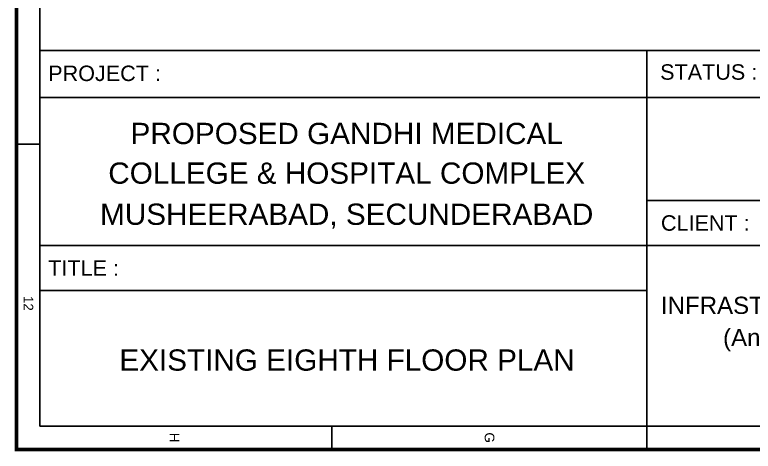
# Model space of a CAD drawing. Extents: x 10161149 to 10263331, y -3696053 to -3547728.
# Drawn here: x 10161149 to 10191036, y -3696053 to -3678384 of the extents above; entities that cross this region are included whole.
import ezdxf
from ezdxf.enums import TextEntityAlignment as Align

# ---------------------------------------------------------------- set-up
doc = ezdxf.new("R2010")
doc.units = 0
doc.header["$MEASUREMENT"] = 0
doc.layers.add('TITLE', color=7, linetype='CONTINUOUS')
doc.styles.add('ARI', font='arial.ttf')
doc.styles.add('ARIAL', font='arial.ttf', dxfattribs={"width": 0.75})
doc.styles.add('ROMANS', font='arial.ttf')

# ---------------------------------------------------------------- blocks, each defined once
blk = doc.blocks.new('A$C66962185')
at = {"layer": 'TITLE'}
for q in [(360.704, -140930.66), (2.142, -141176.034)]:
    blk.add_line((360.704, -141176.034), q, dxfattribs=at)
at = {"layer": 'TITLE', "color": 7}
for p, q in [((363, -141115.838), (360.704, -141115.838)), ((363, -141147.084), (360.704, -141147.084))]:
    blk.add_line(p, q, dxfattribs=at)
at = {"layer": 'TITLE', "color": 0}
blk.add_line((332.737, -141178.329), (332.737, -141176.034), dxfattribs=at)
at = {"layer": 'TITLE', "color": 7, "const_width": 0.355}
blk.add_lwpolyline([(363, -140928.365), (363, -141178.329), (0, -141178.329), (0, -140928.365)], close=True, dxfattribs=at)
at = {"layer": 'TITLE', "color": 7, "style": 'ROMANS'}
for s, p in [('G', (361.828, -141131.436)), ('H', (361.828, -141162.682))]:
    blk.add_text(s, height=0.952, dxfattribs=at).set_placement(p, align=Align.MIDDLE)
at = {"layer": 'TITLE', "color": 0, "style": 'ROMANS'}
blk.add_text('12', height=0.9515, dxfattribs=at).set_placement((348.514, -141177.147), align=Align.MIDDLE)
blk = doc.blocks.new('A$C235022EE')
at = {"layer": 'TITLE', "color": 6, "style": 'ARIAL', "width": 1}
for s, p in [('TELANGANA MEDICAL SERVICES', (-614, 3419)), ('INFRASTRUCTURE DEVELOPMENT CORPORATION', (-791, 2868)), ('(An Enterprise of Government of Telangana)', (-759, 2372))]:
    blk.add_text(s, height=265.46, dxfattribs=at).set_placement(p, align=Align.CENTER)
at = {"layer": 'TITLE', "color": 7, "style": 'ARI', "width": 1}
for s, oblique, p in [('DM & HS CAMPUS', 0, (-708, 1878)), ('SULTAN BAZAR, KOTI, HYDERABAD.', 360, (-708, 1462))]:
    blk.add_text(s, height=221.05, rotation=0, dxfattribs=dict(at, oblique=oblique)).set_placement(p, align=Align.CENTER)

msp = doc.modelspace()

# ---------------------------------------------------------------- linework, layer by layer
at = {"layer": 'TITLE'}
msp.add_line((10186730.8, -3679834.6), (10186730.8, -3695043.1), dxfattribs=at)
msp.add_line((10186730.8, -3679834.6), (10186730.8, -3695043.1), dxfattribs=at)
msp.add_line((10186730.8, -3679834.6), (10186730.8, -3695043.1), dxfattribs=at)
msp.add_line((10186730.8, -3679834.6), (10186730.8, -3695043.1), dxfattribs=at)
for points in [[(10162158.5, -3679834.6), (10186730.8, -3679834.6), (10186730.8, -3681728.1), (10162158.5, -3681728.1)], [(10186730.8, -3679834.6), (10212240.1, -3679834.6), (10212240.1, -3681728.1), (10186730.8, -3681728.1)], [(10186730.8, -3685897.5), (10212240.1, -3685897.5), (10212240.1, -3687720.7), (10186730.8, -3687720.7)], [(10162158.5, -3687720.7), (10186730.8, -3687720.7), (10186730.8, -3689543.8), (10162158.5, -3689543.8)]]:
    msp.add_lwpolyline(points, close=True, dxfattribs=at)

# ---------------------------------------------------------------- block references
at = {"layer": 'TITLE', "xscale": 408.2071461423766, "yscale": 408.2071430981014, "zscale": 408.2071443180172, "rotation": 270}
msp.add_blockref('A$C66962185', (67791223.9, -3547800.9), dxfattribs=at)
at = {"layer": 'TITLE', "linetype": 'Continuous', "xscale": 2.626742017513607, "yscale": 2.626742026128341, "zscale": 2.626742025540603}
msp.add_blockref('A$C235022EE', (10201418, -3698027.5), dxfattribs=at)

# ---------------------------------------------------------------- texts
at = {"layer": 'TITLE', "color": 7, "style": 'ARIAL'}
for s, p in [('PROJECT :', (10162503.1, -3681066.9)), ('STATUS :', (10187268.2, -3681013.3)), ('CLIENT :', (10187300.7, -3687125.9)), ('TITLE :', (10162503.1, -3688951))]:
    msp.add_text(s, height=625.07, dxfattribs=at).set_placement(p)
at = {"layer": 'TITLE', "color": 6, "style": 'ARIAL'}
for s, p in [('PROPOSED GANDHI MEDICAL', (10174583, -3683618.2)), ('COLLEGE & HOSPITAL COMPLEX', (10174583, -3685224.3)), ('MUSHEERABAD, SECUNDERABAD', (10174583, -3686888.5))]:
    msp.add_text(s, height=860.267, rotation=0.00005, dxfattribs=at).set_placement(p, align=Align.CENTER)
at = {"layer": 'TITLE', "color": 170, "style": 'ARIAL'}
msp.add_text('EXISTING EIGHTH FLOOR PLAN', height=860.267, rotation=0.00005, dxfattribs=at).set_placement((10174594.8, -3692791.3), align=Align.CENTER)

doc.saveas('drawing.dxf')
